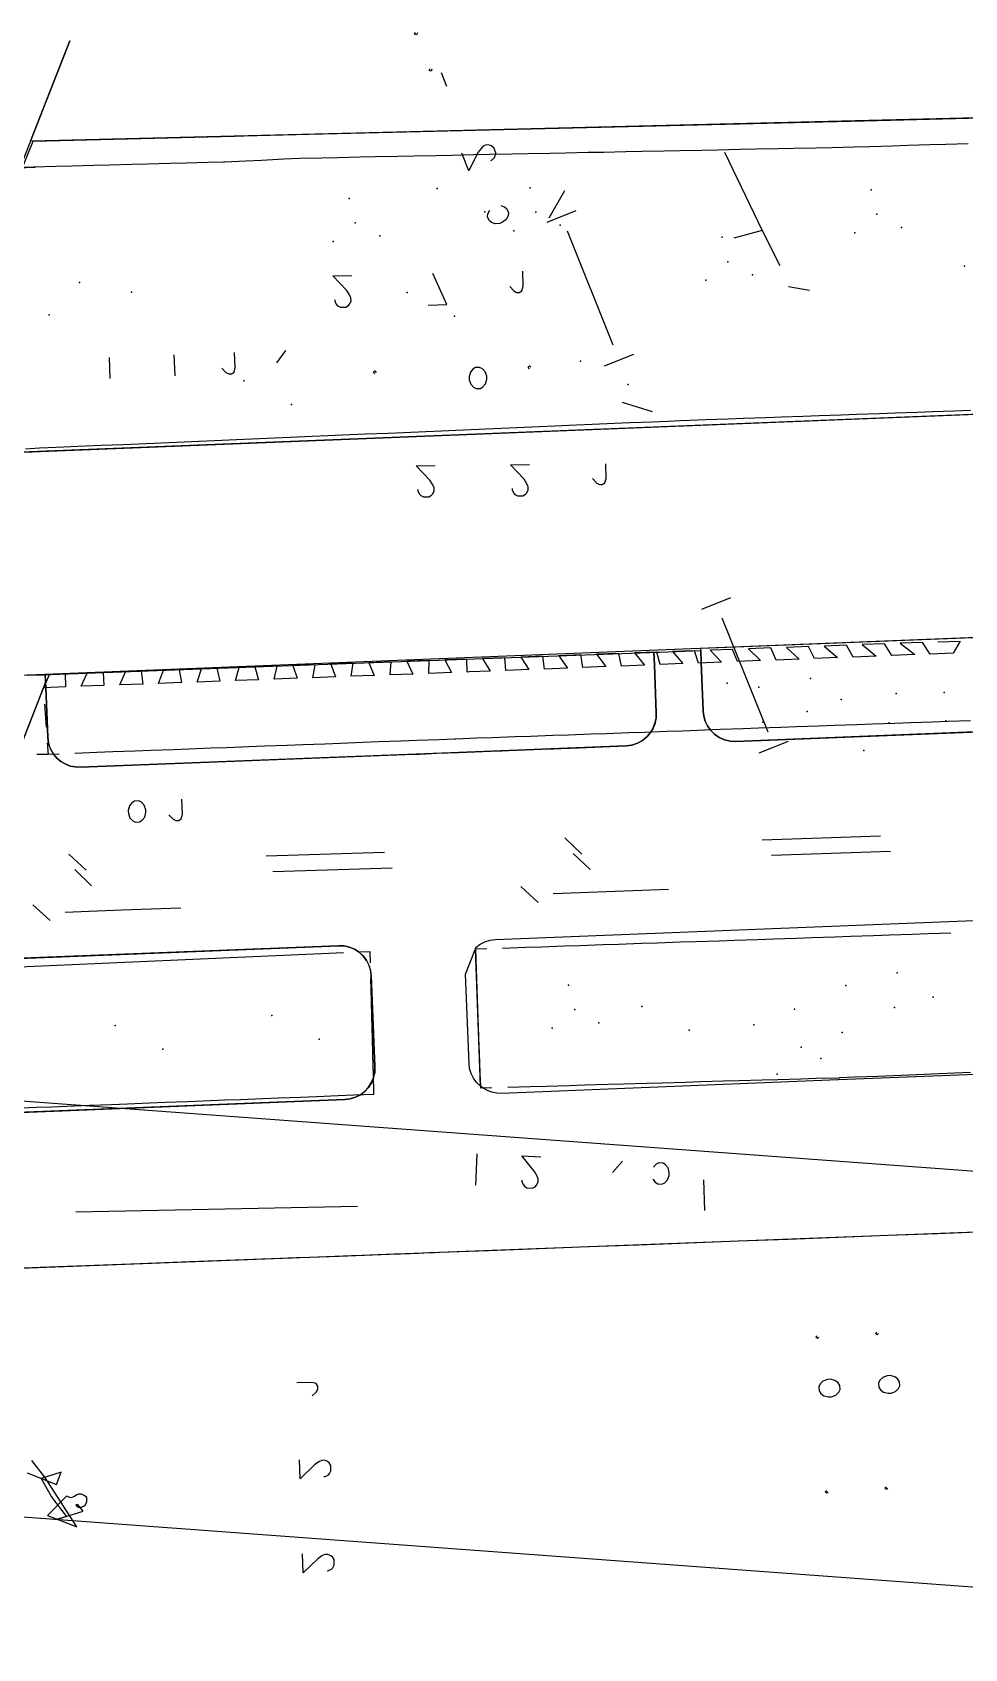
# Model space of a CAD drawing. Header units: metres. Extents: x 131 to 658, y 22 to 173.
# Drawn here: x 307.7 to 338.8, y 35.9 to 89.8 of the extents above; entities that cross this region are included whole.
import ezdxf

# ---------------------------------------------------------------- set-up
doc = ezdxf.new("R2010")
doc.units = ezdxf.units.M
for name, color, linetype in [('BOUNDARY', 7, 'Continuous'), ('BUILDING', 7, 'Continuous'), ('CURB', 7, 'Continuous'), ('ELECTR_CABLE_COMM', 7, 'Continuous'), ('GAS', 7, 'Continuous'), ('GRASS', 7, 'Continuous'), ('ROAD', 7, 'Continuous'), ('SEWER', 7, 'Continuous'), ('SIDEWALK_PATH', 7, 'Continuous'), ('TREE', 7, 'Continuous'), ('WATER_PIPELINE', 7, 'Continuous')]:
    doc.layers.add(name, color=color, linetype=linetype)

msp = doc.modelspace()

# ---------------------------------------------------------------- linework, layer by layer
at = {"layer": 'BOUNDARY'}
msp.add_lwpolyline([(340.038, 49.799), (337.896, 49.71), (336.232, 49.654), (332.903, 49.521), (331.238, 49.466), (327.909, 49.333), (326.245, 49.277), (322.916, 49.144), (321.251, 49.088), (317.922, 48.955), (316.258, 48.9), (312.929, 48.778), (311.264, 48.711), (307.935, 48.589), (306.271, 48.522)], dxfattribs=at)
at = {"layer": 'BUILDING'}
msp.add_lwpolyline([(366.981, 35.872), (247.865, 44.644), (248.882, 58.456), (367.998, 49.685)], close=True, dxfattribs=at)
msp.add_lwpolyline([(307.502, 41.742), (308.479, 41.354), (308.634, 41.765), (307.968, 41.554), (307.968, 41.554), (308.312, 40.943), (308.39, 40.832), (308.812, 40.278), (308.512, 40.189), (309.367, 40.455), (309.222, 40.633), (309.189, 40.688), (309.189, 40.688), (309.123, 40.677), (309.123, 40.677), (309.156, 40.622), (309.156, 40.622), (309.211, 40.599), (309.211, 40.599), (309.311, 40.599), (309.311, 40.599), (309.378, 40.622), (309.378, 40.622), (309.455, 40.677), (309.455, 40.677), (309.489, 40.788), (309.489, 40.788), (309.489, 40.921), (309.489, 40.921), (309.411, 40.988), (309.411, 40.988), (309.322, 41.032), (309.322, 41.032), (309.211, 41.032), (309.211, 41.032), (309.156, 41.01), (309.156, 41.01), (309.078, 40.954), (309.078, 40.954), (308.956, 40.91), (308.956, 40.91), (308.812, 40.966), (308.179, 40.311), (309.156, 39.934), (308.091, 41.598), (307.658, 42.153)], dxfattribs=at)
at = {"layer": 'CURB'}
for points in [[(338.917, 86.085), (338.174, 86.063), (337.641, 86.052), (336.898, 86.03), (336.376, 86.007), (335.633, 85.985), (335.111, 85.974), (334.368, 85.952), (333.835, 85.941), (333.092, 85.93), (332.57, 85.919), (331.826, 85.907), (331.305, 85.896), (330.55, 85.874), (330.029, 85.863), (329.285, 85.852), (328.764, 85.841), (328.02, 85.83), (327.488, 85.819), (326.744, 85.796), (326.223, 85.796), (325.479, 85.774), (324.958, 85.763), (324.214, 85.752), (323.681, 85.741), (322.938, 85.73), (322.416, 85.719), (321.673, 85.697), (321.151, 85.686), (320.408, 85.674), (319.875, 85.663), (319.132, 85.652), (318.61, 85.641), (317.867, 85.619), (317.345, 85.608), (316.591, 85.597), (316.069, 85.575), (315.326, 85.53), (314.804, 85.508), (314.105, 85.475), (314.105, 85.475), (314.061, 85.475), (313.539, 85.464), (312.796, 85.441), (312.263, 85.43), (311.519, 85.408), (310.998, 85.397), (310.254, 85.375), (309.733, 85.364), (308.989, 85.342), (308.457, 85.33), (307.713, 85.308), (307.192, 85.297)], [(307.447, 75.909), (307.913, 75.943), (307.913, 75.943), (308.19, 75.954), (308.712, 75.976), (309.444, 76.009), (309.977, 76.031), (310.709, 76.054), (311.231, 76.076), (311.974, 76.109), (312.496, 76.131), (313.228, 76.164), (313.761, 76.187), (314.493, 76.22), (315.015, 76.242), (315.758, 76.275), (316.28, 76.298), (317.012, 76.331), (317.545, 76.353), (318.277, 76.386), (318.799, 76.409), (319.542, 76.431), (320.064, 76.453), (320.807, 76.486), (321.329, 76.508), (322.061, 76.542), (322.583, 76.564), (323.326, 76.597), (323.848, 76.619), (324.591, 76.653), (325.113, 76.675), (325.845, 76.708), (326.367, 76.73), (327.11, 76.764), (327.632, 76.786), (328.375, 76.808), (328.897, 76.83), (329.308, 76.852), (329.308, 76.852), (329.629, 76.864), (330.162, 76.886), (330.894, 76.908), (331.416, 76.93), (332.159, 76.952), (332.681, 76.975), (333.413, 76.997), (333.946, 77.019), (334.678, 77.041), (335.2, 77.063), (335.943, 77.086), (336.465, 77.108), (337.208, 77.13), (337.73, 77.152), (338.462, 77.174), (338.995, 77.196)], [(337.908, 69.462), (338.651, 69.484), (338.418, 69.085), (337.652, 69.051), (337.386, 69.44), (336.642, 69.418), (337.131, 69.04), (336.365, 69.007), (336.121, 69.395), (335.377, 69.373), (335.844, 68.985), (335.078, 68.952), (334.856, 69.351), (334.112, 69.318), (334.556, 68.94), (333.791, 68.907), (333.591, 69.307), (332.847, 69.273), (333.269, 68.885), (332.503, 68.852), (332.326, 69.262), (331.582, 69.229), (331.982, 68.841), (331.216, 68.807), (331.05, 69.207), (330.306, 69.185), (330.684, 68.785), (329.918, 68.752), (329.785, 69.162), (329.041, 69.14), (329.396, 68.741), (328.631, 68.707), (328.52, 69.118), (327.776, 69.096), (328.109, 68.685), (327.343, 68.652), (327.255, 69.074), (326.511, 69.051), (326.822, 68.641), (326.056, 68.608), (325.99, 69.029), (325.246, 68.996), (325.535, 68.585), (324.769, 68.552), (324.713, 68.985), (323.981, 68.952), (324.247, 68.541), (323.482, 68.508), (323.448, 68.929), (323.06, 68.918), (323.06, 68.918), (322.705, 68.907), (322.96, 68.486), (322.261, 68.463), (322.261, 68.463), (322.195, 68.452), (322.183, 68.885), (321.44, 68.863), (321.673, 68.441), (320.907, 68.408), (320.918, 68.841), (320.175, 68.818), (320.375, 68.386), (319.62, 68.363), (319.653, 68.796), (318.91, 68.763), (319.087, 68.341), (318.322, 68.319), (318.388, 68.752), (317.645, 68.719), (317.8, 68.297), (317.035, 68.264), (317.112, 68.696), (316.369, 68.674), (316.513, 68.252), (315.747, 68.219), (315.847, 68.652), (315.104, 68.63), (315.226, 68.197), (314.46, 68.175), (314.582, 68.608), (313.839, 68.585), (313.939, 68.153), (313.173, 68.119), (313.317, 68.563), (312.574, 68.53), (312.651, 68.108), (311.886, 68.075), (312.052, 68.519), (311.309, 68.486), (311.364, 68.053), (310.598, 68.031), (310.787, 68.463), (310.044, 68.441), (310.066, 68.008), (309.3, 67.986), (309.511, 68.419), (308.767, 68.397), (308.779, 67.964), (308.046, 67.931), (308.046, 67.931), (308.046, 67.909), (308.246, 68.375), (307.502, 68.352)], [(308.079, 67.387), (308.135, 66.621)], [(338.995, 66.832), (338.252, 66.81), (337.73, 66.788), (336.986, 66.766), (336.465, 66.743), (335.721, 66.721), (335.2, 66.699), (334.456, 66.677), (333.924, 66.655), (333.18, 66.632), (332.659, 66.61), (331.915, 66.588), (331.394, 66.566), (330.65, 66.544), (330.129, 66.521), (329.374, 66.488), (328.853, 66.477), (328.109, 66.444), (327.588, 66.433), (326.844, 66.399), (326.323, 66.388), (325.579, 66.355), (325.046, 66.344), (324.303, 66.311), (323.781, 66.299), (323.038, 66.266), (322.516, 66.255), (321.817, 66.222), (321.817, 66.222), (321.773, 66.222), (321.251, 66.2), (320.508, 66.177), (319.975, 66.155), (319.232, 66.133), (318.71, 66.111), (317.967, 66.078), (317.445, 66.055), (316.702, 66.033), (316.18, 66.011), (315.437, 65.989), (314.904, 65.967), (314.16, 65.933), (313.639, 65.922), (312.895, 65.889), (312.374, 65.867), (311.63, 65.844), (311.109, 65.822), (310.365, 65.8), (309.833, 65.778), (309.089, 65.745)], [(308.168, 66.1), (308.201, 65.711)], [(308.201, 65.711), (307.824, 65.711)], [(308.568, 65.722), (308.201, 65.711)], [(323.371, 59.242), (324.136, 59.275), (324.669, 59.286), (325.435, 59.32), (325.956, 59.331), (326.722, 59.364), (327.244, 59.375), (328.009, 59.408), (328.542, 59.419), (329.308, 59.453), (329.829, 59.464), (330.595, 59.486), (331.116, 59.508), (331.882, 59.53), (332.415, 59.553), (333.18, 59.575), (333.702, 59.597), (334.468, 59.619), (334.989, 59.641), (335.755, 59.664), (336.287, 59.686), (337.053, 59.708), (337.575, 59.73), (338.34, 59.752)], [(318.067, 59.087), (317.323, 59.053), (316.801, 59.031), (316.069, 58.998), (315.548, 58.976), (314.804, 58.942), (314.283, 58.92), (313.55, 58.887), (313.029, 58.865), (312.285, 58.831), (311.764, 58.809), (311.031, 58.776), (310.499, 58.754), (309.766, 58.72), (309.245, 58.698), (308.501, 58.665), (307.98, 58.643), (307.247, 58.609)], [(318.954, 59.12), (318.588, 59.109)], [(318.965, 58.754), (318.954, 59.12)], [(322.472, 59.22), (322.849, 59.231)], [(322.472, 59.22), (322.483, 58.698)], [(307.07, 53.904), (307.802, 53.938), (308.324, 53.949), (309.067, 53.982), (309.589, 54.004), (310.321, 54.026), (310.854, 54.049), (311.586, 54.082), (312.108, 54.104), (312.851, 54.126), (313.373, 54.149), (314.105, 54.182), (314.627, 54.193), (315.37, 54.226), (315.892, 54.248), (316.624, 54.271), (317.157, 54.293), (317.889, 54.326), (318.411, 54.348), (319.076, 54.37), (319.076, 54.37), (319.076, 54.448), (319.065, 54.97), (319.043, 55.702), (319.032, 56.235), (319.01, 56.967), (318.999, 57.489), (318.976, 58.232)], [(322.505, 58.177), (322.539, 57.156), (322.561, 56.634), (322.594, 55.602)], [(322.616, 55.081), (322.638, 54.57)], [(338.995, 55.092), (338.473, 55.07), (337.708, 55.036), (337.186, 55.014), (336.421, 54.981), (335.899, 54.959), (335.133, 54.936), (334.612, 54.914), (334.612, 54.903), (334.612, 54.903), (333.846, 54.892), (333.325, 54.87), (332.559, 54.848), (332.037, 54.837), (331.272, 54.814), (330.75, 54.803), (329.984, 54.781), (329.463, 54.759), (328.697, 54.737), (328.176, 54.726), (327.41, 54.703), (326.888, 54.692), (326.123, 54.67), (325.601, 54.648), (324.836, 54.626), (324.303, 54.615), (323.548, 54.592)], [(323.016, 54.581), (322.638, 54.57)]]:
    msp.add_lwpolyline(points, dxfattribs=at)
at = {"layer": 'ELECTR_CABLE_COMM'}
for points in [[(312.23, 63.692), (312.374, 63.547), (312.374, 63.547), (312.463, 63.503), (312.463, 63.503), (312.551, 63.503), (312.551, 63.503), (312.64, 63.559), (312.64, 63.559), (312.685, 63.714), (312.685, 63.714), (312.662, 64.213)], [(311.12, 63.448), (311.253, 63.459), (311.253, 63.459), (311.342, 63.514), (311.342, 63.514), (311.431, 63.614), (311.431, 63.614), (311.464, 63.769), (311.464, 63.769), (311.464, 63.858), (311.464, 63.858), (311.408, 64.014), (311.408, 64.014), (311.32, 64.113), (311.32, 64.113), (311.231, 64.158), (311.231, 64.158), (311.087, 64.147), (311.087, 64.147), (310.998, 64.091), (310.998, 64.091), (310.92, 63.991), (310.92, 63.991), (310.876, 63.836), (310.876, 63.836), (310.887, 63.736), (310.887, 63.736), (310.931, 63.592), (310.931, 63.592), (311.031, 63.492), (311.031, 63.492), (311.12, 63.448)], [(325.446, 62.926), (326.023, 62.382)], [(332.037, 62.859), (335.988, 62.993)], [(308.889, 62.382), (309.467, 61.85)], [(315.481, 62.327), (319.431, 62.449)], [(325.734, 62.405), (326.3, 61.872)], [(332.348, 62.349), (336.321, 62.482)], [(309.089, 61.872), (309.655, 61.328)], [(315.703, 61.805), (319.687, 61.927)], [(323.981, 61.306), (324.558, 60.773)], [(325.057, 61.073), (328.908, 61.217)], [(307.691, 60.696), (308.268, 60.163)], [(308.767, 60.451), (310.654, 60.529), (310.654, 60.529), (312.629, 60.596)]]:
    msp.add_lwpolyline(points, dxfattribs=at)
at = {"layer": 'GAS'}
for points in [[(320.53, 89.78), (320.497, 89.714), (320.497, 89.714), (320.43, 89.736), (320.43, 89.736), (320.463, 89.802)], [(321.007, 88.571), (320.985, 88.504), (320.985, 88.504), (320.918, 88.526), (320.918, 88.526), (320.952, 88.593)], [(321.507, 87.994), (321.329, 88.449)], [(322.982, 85.53), (323.027, 85.552), (323.027, 85.552), (323.104, 85.63), (323.104, 85.63), (323.127, 85.686), (323.127, 85.686), (323.149, 85.785), (323.149, 85.785), (323.082, 85.952), (323.082, 85.952), (322.993, 86.018), (322.993, 86.018), (322.938, 86.041), (322.938, 86.041), (322.827, 86.052), (322.827, 86.052), (322.727, 86.007), (322.727, 86.007), (322.661, 85.93), (322.661, 85.93), (322.55, 85.796), (322.55, 85.796), (322.25, 85.186), (322.25, 85.186), (322.017, 85.774)], [(325.435, 84.509), (324.913, 83.599)], [(323.315, 84.021), (323.437, 83.977), (323.437, 83.977), (323.515, 83.91), (323.515, 83.91), (323.571, 83.777), (323.571, 83.777), (323.559, 83.677), (323.559, 83.677), (323.493, 83.555), (323.493, 83.555), (323.371, 83.466), (323.371, 83.466), (323.282, 83.422), (323.282, 83.422), (323.127, 83.411), (323.127, 83.411), (323.005, 83.455), (323.005, 83.455), (322.927, 83.522), (322.927, 83.522), (322.871, 83.644), (322.871, 83.644), (322.883, 83.744), (322.883, 83.744), (322.949, 83.866)], [(324.858, 83.466), (325.834, 83.855)], [(327.066, 79.36), (325.546, 83.167)], [(326.777, 78.672), (327.754, 79.061)], [(328.375, 77.141), (327.377, 77.452)], [(330.029, 70.561), (330.994, 70.949)], [(332.237, 66.455), (330.706, 70.261)], [(331.937, 65.767), (332.914, 66.155)]]:
    msp.add_lwpolyline(points, dxfattribs=at)
at = {"layer": 'GRASS'}
for points in [[(307.158, 85.286), (307.768, 85.308), (307.347, 85.297), (307.702, 86.174), (314.438, 86.34), (314.749, 86.351), (316.912, 86.407), (335.455, 86.851), (343.256, 87.05)], [(343.511, 77.23), (329.23, 76.664), (307.857, 75.82), (304.007, 75.665)], [(342.18, 66.588), (331.161, 66.144), (330.972, 66.155), (330.783, 66.2), (330.606, 66.277), (330.451, 66.388), (330.317, 66.521), (330.217, 66.666), (330.14, 66.821), (330.095, 66.987), (330.073, 67.154), (330.007, 68.763), (329.996, 69.174), (329.996, 69.251), (330.018, 69.251), (339.073, 69.606)], [(351.767, 55.524), (334.59, 54.848), (334.578, 54.848), (323.349, 54.393), (323.182, 54.404), (323.016, 54.437), (322.871, 54.493), (322.727, 54.57), (322.638, 54.637), (322.472, 59.22), (322.483, 59.264), (322.627, 59.375), (322.783, 59.453), (322.96, 59.508), (323.138, 59.53), (339.394, 60.174)], [(304.983, 58.809), (317.9, 59.32), (318.089, 59.32), (318.266, 59.275), (318.433, 59.209), (318.588, 59.109), (318.721, 58.987), (318.832, 58.831), (318.91, 58.676), (318.965, 58.498), (318.988, 58.321), (319.099, 55.558), (319.11, 55.325), (319.11, 55.28), (319.11, 55.136), (319.11, 55.092), (319.065, 54.947), (319.065, 54.914), (318.999, 54.748), (318.932, 54.648), (318.899, 54.592), (318.81, 54.504), (318.777, 54.459), (318.632, 54.348), (318.466, 54.271), (318.288, 54.215), (318.111, 54.193), (305.472, 53.694)]]:
    msp.add_lwpolyline(points, dxfattribs=at)
for points in [[(308.49, 65.589), (308.379, 65.722), (308.279, 65.9), (308.213, 66.089), (308.19, 66.288), (308.124, 67.942), (308.102, 68.375), (308.29, 68.375), (315.392, 68.641), (321.839, 68.874), (323.06, 68.918), (328.276, 69.107), (328.42, 69.118), (328.442, 68.696), (328.497, 67.087), (328.497, 66.921), (328.486, 66.888), (328.464, 66.754), (328.398, 66.588), (328.32, 66.455), (328.198, 66.311), (328.043, 66.177), (327.876, 66.089), (327.687, 66.022), (327.499, 66), (321.64, 65.767), (309.278, 65.279), (309.1, 65.29), (308.934, 65.323), (308.767, 65.39), (308.623, 65.478)], [(322.472, 59.22), (322.572, 56.224), (322.583, 56.013), (322.594, 55.735), (322.605, 55.414), (322.616, 55.047), (322.638, 54.637), (322.505, 54.759), (322.405, 54.903), (322.328, 55.058), (322.272, 55.225), (322.261, 55.402), (322.139, 58.376)]]:
    msp.add_lwpolyline(points, close=True, dxfattribs=at)
at = {"layer": 'ROAD'}
for points in [[(301.521, 75.565), (364.307, 78.062)], [(361.333, 70.494), (298.558, 67.997)]]:
    msp.add_lwpolyline(points, dxfattribs=at)
at = {"layer": 'SEWER'}
for points in [[(330.783, 85.808), (332.037, 83.189)], [(332.037, 83.189), (331.094, 82.934)], [(332.037, 83.189), (332.625, 82.024)], [(317.778, 80.881), (317.778, 80.836), (317.778, 80.836), (317.822, 80.736), (317.822, 80.736), (317.867, 80.681), (317.867, 80.681), (317.967, 80.636), (317.967, 80.636), (318.144, 80.636), (318.144, 80.636), (318.233, 80.692), (318.233, 80.692), (318.277, 80.747), (318.277, 80.747), (318.322, 80.847), (318.322, 80.847), (318.311, 80.947), (318.311, 80.947), (318.266, 81.047), (318.266, 81.047), (318.177, 81.191), (318.177, 81.191), (317.711, 81.68), (317.711, 81.68), (318.344, 81.691)], [(320.885, 80.703), (321.507, 80.725), (321.507, 80.725), (321.04, 81.757)], [(323.615, 81.324), (323.748, 81.18), (323.748, 81.18), (323.837, 81.125), (323.837, 81.125), (323.926, 81.125), (323.926, 81.125), (324.014, 81.18), (324.014, 81.18), (324.059, 81.336), (324.059, 81.336), (324.048, 81.835)], [(332.914, 81.324), (333.624, 81.202)], [(319.11, 78.406), (319.065, 78.45), (319.065, 78.45), (319.11, 78.506), (319.11, 78.506), (319.154, 78.45)], [(322.494, 77.918), (322.638, 77.918), (322.638, 77.918), (322.716, 77.973), (322.716, 77.973), (322.805, 78.073), (322.805, 78.073), (322.849, 78.228), (322.849, 78.228), (322.849, 78.328), (322.849, 78.328), (322.794, 78.473), (322.794, 78.473), (322.705, 78.572), (322.705, 78.572), (322.605, 78.617), (322.605, 78.617), (322.472, 78.617), (322.472, 78.617), (322.383, 78.561), (322.383, 78.561), (322.305, 78.462), (322.305, 78.462), (322.261, 78.306), (322.261, 78.306), (322.261, 78.206), (322.261, 78.206), (322.317, 78.062), (322.317, 78.062), (322.405, 77.962), (322.405, 77.962), (322.494, 77.918)], [(324.27, 78.572), (324.225, 78.628), (324.225, 78.628), (324.27, 78.672), (324.27, 78.672), (324.314, 78.628)], [(320.541, 74.544), (320.541, 74.5), (320.541, 74.5), (320.585, 74.4), (320.585, 74.4), (320.641, 74.345), (320.641, 74.345), (320.73, 74.3), (320.73, 74.3), (320.907, 74.3), (320.907, 74.3), (320.996, 74.356), (320.996, 74.356), (321.04, 74.4), (321.04, 74.4), (321.085, 74.5), (321.085, 74.5), (321.085, 74.6), (321.085, 74.6), (321.04, 74.7), (321.04, 74.7), (320.941, 74.855), (320.941, 74.855), (320.486, 75.343), (320.486, 75.343), (321.118, 75.354)], [(323.693, 74.578), (323.693, 74.533), (323.693, 74.533), (323.737, 74.433), (323.737, 74.433), (323.781, 74.378), (323.781, 74.378), (323.87, 74.334), (323.87, 74.334), (324.048, 74.334), (324.048, 74.334), (324.136, 74.389), (324.136, 74.389), (324.181, 74.433), (324.181, 74.433), (324.225, 74.533), (324.225, 74.533), (324.225, 74.633), (324.225, 74.633), (324.181, 74.733), (324.181, 74.733), (324.092, 74.888), (324.092, 74.888), (323.637, 75.377), (323.637, 75.377), (324.27, 75.388)], [(326.378, 74.911), (326.522, 74.755), (326.522, 74.755), (326.611, 74.711), (326.611, 74.711), (326.7, 74.711), (326.7, 74.711), (326.789, 74.766), (326.789, 74.766), (326.833, 74.911), (326.833, 74.911), (326.822, 75.41)], [(322.483, 51.341), (322.527, 52.384)], [(324.014, 51.507), (324.014, 51.463), (324.014, 51.463), (324.059, 51.363), (324.059, 51.363), (324.103, 51.308), (324.103, 51.308), (324.181, 51.252), (324.181, 51.252), (324.369, 51.241), (324.369, 51.241), (324.458, 51.286), (324.458, 51.286), (324.503, 51.341), (324.503, 51.341), (324.558, 51.441), (324.558, 51.441), (324.558, 51.541), (324.558, 51.541), (324.525, 51.641), (324.525, 51.641), (324.436, 51.796), (324.436, 51.796), (324.014, 52.318), (324.014, 52.318), (324.647, 52.284)], [(327.044, 51.763), (327.377, 52.14)], [(328.387, 51.541), (328.464, 51.441), (328.464, 51.441), (328.553, 51.385), (328.553, 51.385), (328.686, 51.374), (328.686, 51.374), (328.786, 51.419), (328.786, 51.419), (328.875, 51.519), (328.875, 51.519), (328.93, 51.663), (328.93, 51.663), (328.93, 51.763), (328.93, 51.763), (328.897, 51.918), (328.897, 51.918), (328.808, 52.018), (328.808, 52.018), (328.731, 52.073), (328.731, 52.073), (328.586, 52.085), (328.586, 52.085), (328.497, 52.04), (328.497, 52.04), (328.409, 51.94)], [(330.129, 50.487), (330.095, 51.519)], [(309.123, 50.442), (318.533, 50.642)], [(335.921, 46.392), (335.877, 46.347), (335.877, 46.347), (335.821, 46.392), (335.821, 46.392), (335.866, 46.436)], [(333.935, 46.27), (333.891, 46.225), (333.891, 46.225), (333.835, 46.27), (333.835, 46.27), (333.879, 46.314)], [(334.645, 44.517), (334.634, 44.65), (334.634, 44.65), (334.578, 44.738), (334.578, 44.738), (334.468, 44.816), (334.468, 44.816), (334.323, 44.861), (334.323, 44.861), (334.223, 44.849), (334.223, 44.849), (334.068, 44.794), (334.068, 44.794), (333.979, 44.705), (333.979, 44.705), (333.935, 44.605), (333.935, 44.605), (333.946, 44.472), (333.946, 44.472), (334.001, 44.383), (334.001, 44.383), (334.101, 44.306), (334.101, 44.306), (334.257, 44.272), (334.257, 44.272), (334.357, 44.272), (334.357, 44.272), (334.501, 44.328), (334.501, 44.328), (334.601, 44.428), (334.601, 44.428), (334.645, 44.517)], [(336.631, 44.639), (336.62, 44.772), (336.62, 44.772), (336.565, 44.861), (336.565, 44.861), (336.465, 44.938), (336.465, 44.938), (336.31, 44.983), (336.31, 44.983), (336.21, 44.971), (336.21, 44.971), (336.065, 44.916), (336.065, 44.916), (335.966, 44.827), (335.966, 44.827), (335.921, 44.727), (335.921, 44.727), (335.932, 44.594), (335.932, 44.594), (335.988, 44.505), (335.988, 44.505), (336.088, 44.428), (336.088, 44.428), (336.243, 44.394), (336.243, 44.394), (336.343, 44.394), (336.343, 44.394), (336.487, 44.45), (336.487, 44.45), (336.587, 44.55), (336.587, 44.55), (336.631, 44.639)], [(317.012, 44.306), (317.157, 44.439), (317.157, 44.439), (317.201, 44.539), (317.201, 44.539), (317.201, 44.627), (317.201, 44.627), (317.145, 44.716), (317.145, 44.716), (317.001, 44.75), (317.001, 44.75), (316.502, 44.738)], [(317.401, 41.62), (317.456, 41.62), (317.456, 41.62), (317.556, 41.665), (317.556, 41.665), (317.6, 41.72), (317.6, 41.72), (317.645, 41.809), (317.645, 41.809), (317.645, 41.986), (317.645, 41.986), (317.589, 42.075), (317.589, 42.075), (317.534, 42.12), (317.534, 42.12), (317.434, 42.164), (317.434, 42.164), (317.334, 42.153), (317.334, 42.153), (317.234, 42.109), (317.234, 42.109), (317.09, 42.009), (317.09, 42.009), (316.613, 41.543), (316.613, 41.543), (316.591, 42.175)], [(334.246, 41.11), (334.201, 41.065), (334.201, 41.065), (334.146, 41.11), (334.146, 41.11), (334.201, 41.154)], [(336.232, 41.232), (336.188, 41.187), (336.188, 41.187), (336.132, 41.232), (336.132, 41.232), (336.188, 41.276)], [(317.512, 38.469), (317.567, 38.48), (317.567, 38.48), (317.667, 38.524), (317.667, 38.524), (317.711, 38.569), (317.711, 38.569), (317.756, 38.657), (317.756, 38.657), (317.756, 38.846), (317.756, 38.846), (317.7, 38.935), (317.7, 38.935), (317.645, 38.968), (317.645, 38.968), (317.545, 39.013), (317.545, 39.013), (317.445, 39.013), (317.445, 39.013), (317.345, 38.968), (317.345, 38.968), (317.201, 38.868), (317.201, 38.868), (316.713, 38.402), (316.713, 38.402), (316.691, 39.035)]]:
    msp.add_lwpolyline(points, dxfattribs=at)
at = {"layer": 'SIDEWALK_PATH'}
for points in [[(307.613, 86.174), (308.923, 89.514), (307.325, 85.441)], [(343.256, 87.05), (307.658, 86.174)], [(304.462, 58.787), (308.046, 67.931), (308.113, 68.108), (308.124, 67.942), (308.19, 66.288), (308.213, 66.089), (308.268, 65.911), (308.279, 65.9), (308.379, 65.722), (308.49, 65.589), (308.623, 65.478), (308.767, 65.39), (308.934, 65.323), (309.1, 65.29), (309.278, 65.279), (320.408, 65.722), (320.597, 65.722), (320.796, 65.734), (320.996, 65.745), (321.185, 65.756), (321.562, 65.767), (321.839, 65.778), (321.917, 65.778), (323.249, 65.833), (323.315, 65.833), (323.349, 65.833), (323.571, 65.844), (324.969, 65.9), (325.013, 65.9), (325.08, 65.9), (325.191, 65.911), (325.324, 65.911), (325.479, 65.922), (325.646, 65.922), (327.499, 66), (327.687, 66.022), (327.876, 66.089), (328.043, 66.177), (328.198, 66.311), (328.32, 66.455), (328.385, 66.567), (328.398, 66.599), (328.47, 66.785), (328.497, 66.921), (328.497, 67.087), (328.442, 68.696), (328.42, 69.118), (328.608, 69.118), (329.996, 69.174), (330.007, 68.763), (330.073, 67.154), (330.095, 66.987), (330.14, 66.821), (330.217, 66.666), (330.317, 66.521), (330.451, 66.388), (330.606, 66.277), (330.783, 66.2), (330.972, 66.155), (331.161, 66.144), (342.668, 66.599)], [(307.502, 68.352), (308.046, 68.363), (308.102, 68.375), (308.113, 68.108), (304.462, 58.787)], [(307.003, 53.749), (318.111, 54.193), (318.288, 54.215), (318.466, 54.271), (318.632, 54.348), (318.766, 54.459), (318.888, 54.592), (318.988, 54.748), (319.065, 54.914), (319.099, 55.092), (319.11, 55.28), (318.988, 58.321), (318.976, 58.476), (318.921, 58.665), (318.843, 58.82), (318.832, 58.831), (318.721, 58.976), (318.588, 59.109), (318.433, 59.209), (318.266, 59.275), (318.089, 59.32), (317.9, 59.32), (306.77, 58.887)], [(339.184, 49.765), (321.262, 49.088), (321.096, 49.077), (320.918, 49.077), (320.741, 49.066), (320.563, 49.055), (320.475, 49.055), (320.441, 49.055), (320.275, 49.044), (320.108, 49.044), (319.964, 49.033), (319.853, 49.033), (319.753, 49.033), (318.422, 48.977), (318.366, 48.977), (318.333, 48.977), (316.935, 48.922), (316.491, 48.911), (316.358, 48.9), (316.202, 48.9), (316.025, 48.889), (304.928, 48.467)]]:
    msp.add_lwpolyline(points, dxfattribs=at)
at = {"layer": 'TREE'}
for p in [(318.254, 84.263), (321.194, 84.596), (324.291, 84.618), (335.676, 84.551), (322.781, 83.81), (324.481, 83.803), (335.867, 83.737), (318.456, 83.448), (323.747, 83.175), (325.3, 83.364), (335.132, 83.109), (336.686, 83.286), (317.721, 82.82), (319.275, 83.009), (330.704, 82.964), (330.895, 82.15), (338.793, 81.999), (309.247, 81.457), (330.161, 81.533), (331.714, 81.711), (310.981, 81.128), (320.184, 81.123), (308.233, 80.381), (321.771, 80.337), (325.976, 78.831), (314.735, 78.171), (327.563, 78.051), (316.322, 77.385), (330.87, 68.085), (331.931, 67.956), (333.654, 68.237), (334.673, 67.542), (336.507, 67.74), (338.116, 67.773), (333.545, 67.143), (332.066, 66.787), (336.274, 66.765), (338.172, 66.832), (335.433, 65.839), (336.546, 58.425), (325.578, 58.008), (334.83, 57.995), (325.78, 57.193), (328.018, 57.298), (333.122, 57.208), (336.452, 57.266), (337.745, 57.609), (310.441, 56.666), (315.667, 56.998), (326.588, 56.754), (331.762, 56.682), (317.255, 56.212), (325.034, 56.576), (329.605, 56.512), (334.715, 56.434), (312.028, 55.879), (333.345, 55.946), (333.992, 55.568), (332.545, 55.042)]:
    msp.add_point(p, dxfattribs=at)
at = {"layer": 'WATER_PIPELINE'}
for points in [[(310.277, 78.251), (310.254, 78.95)], [(312.44, 78.339), (312.407, 79.039)], [(314.005, 78.595), (314.138, 78.45), (314.138, 78.45), (314.238, 78.406), (314.238, 78.406), (314.327, 78.406), (314.327, 78.406), (314.416, 78.462), (314.416, 78.462), (314.449, 78.617), (314.449, 78.617), (314.427, 79.116)], [(315.836, 78.772), (316.136, 79.183)]]:
    msp.add_lwpolyline(points, dxfattribs=at)

doc.saveas('drawing.dxf')
